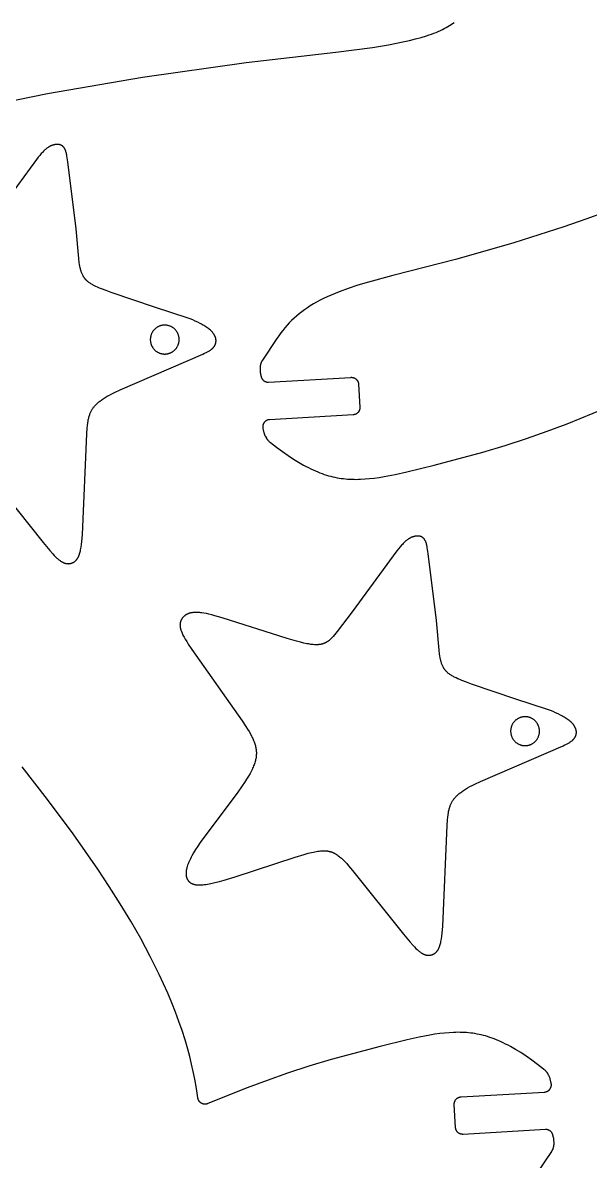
# Model space of a CAD drawing. Header units: millimetres. Extents: x -13379 to -9942, y 7 to 1157.
# Drawn here: x -11745.6 to -11588.4, y 498.3 to 813.5 of the extents above; entities that cross this region are included whole.
import ezdxf

# ---------------------------------------------------------------- set-up
doc = ezdxf.new("R2010")
doc.units = ezdxf.units.MM
doc.header["$MEASUREMENT"] = 0
doc.layers.add('SECCIONES', color=7, linetype='Continuous')
doc.layers.add('TABLERO COMPLETO', color=7, linetype='Continuous')

msp = doc.modelspace()

# ---------------------------------------------------------------- linework, layer by layer
at = {"layer": 'SECCIONES'}
for points in [[(-11702.3, 725.81), (-11702.3, 725.94), (-11702.31, 726.08), (-11702.32, 726.22), (-11702.33, 726.36), (-11702.36, 726.5), (-11702.38, 726.63), (-11702.41, 726.77), (-11702.45, 726.9), (-11702.49, 727.03), (-11702.53, 727.17), (-11702.58, 727.3), (-11702.64, 727.42), (-11702.7, 727.55), (-11702.76, 727.67), (-11702.83, 727.8), (-11702.9, 727.91), (-11702.97, 728.03), (-11703.05, 728.15), (-11703.13, 728.26), (-11703.22, 728.36), (-11703.31, 728.47), (-11703.41, 728.57), (-11703.5, 728.67), (-11703.61, 728.77), (-11703.71, 728.86), (-11703.82, 728.95), (-11703.93, 729.03), (-11704.04, 729.11), (-11704.16, 729.19), (-11704.28, 729.26), (-11704.4, 729.33), (-11704.52, 729.39), (-11704.65, 729.45), (-11704.77, 729.5), (-11704.9, 729.55), (-11705.03, 729.6), (-11705.17, 729.64), (-11705.3, 729.68), (-11705.43, 729.71), (-11705.57, 729.74), (-11705.71, 729.76), (-11705.85, 729.78), (-11705.98, 729.79), (-11706.12, 729.8), (-11706.26, 729.81), (-11706.4, 729.8), (-11706.54, 729.8), (-11706.68, 729.79), (-11706.81, 729.77), (-11706.95, 729.75), (-11707.09, 729.73), (-11707.22, 729.7), (-11707.36, 729.66), (-11707.49, 729.62), (-11707.62, 729.58), (-11707.75, 729.53), (-11707.88, 729.48), (-11708.01, 729.42), (-11708.13, 729.36), (-11708.26, 729.29), (-11708.38, 729.22), (-11708.49, 729.15), (-11708.61, 729.07), (-11708.72, 728.99), (-11708.83, 728.9), (-11708.93, 728.81), (-11709.04, 728.72), (-11709.14, 728.62), (-11709.23, 728.52), (-11709.32, 728.42), (-11709.41, 728.31), (-11709.5, 728.2), (-11709.58, 728.09), (-11709.66, 727.97), (-11709.73, 727.86), (-11709.8, 727.73), (-11709.86, 727.61), (-11709.92, 727.49), (-11709.98, 727.36), (-11710.03, 727.23), (-11710.08, 727.1), (-11710.12, 726.97), (-11710.16, 726.84), (-11710.19, 726.7), (-11710.22, 726.56), (-11710.25, 726.43), (-11710.27, 726.29), (-11710.28, 726.15), (-11710.29, 726.01), (-11710.29, 725.87), (-11710.29, 725.74), (-11710.29, 725.6), (-11710.28, 725.46), (-11710.27, 725.32), (-11710.25, 725.18), (-11710.22, 725.05), (-11710.19, 724.91), (-11710.16, 724.78), (-11710.12, 724.64), (-11710.08, 724.51), (-11710.03, 724.38), (-11709.98, 724.25), (-11709.92, 724.12), (-11709.86, 724), (-11709.8, 723.88), (-11709.73, 723.76), (-11709.66, 723.64), (-11709.58, 723.52), (-11709.5, 723.41), (-11709.41, 723.3), (-11709.32, 723.19), (-11709.23, 723.09), (-11709.14, 722.99), (-11709.04, 722.89), (-11708.93, 722.8), (-11708.83, 722.71), (-11708.72, 722.62), (-11708.61, 722.54), (-11708.49, 722.46), (-11708.38, 722.39), (-11708.26, 722.32), (-11708.13, 722.25), (-11708.01, 722.19), (-11707.88, 722.13), (-11707.75, 722.08), (-11707.62, 722.03), (-11707.49, 721.99), (-11707.36, 721.95), (-11707.22, 721.91), (-11707.09, 721.88), (-11706.95, 721.86), (-11706.81, 721.84), (-11706.68, 721.82), (-11706.54, 721.81), (-11706.4, 721.81), (-11706.26, 721.81), (-11706.12, 721.81), (-11705.98, 721.82), (-11705.85, 721.83), (-11705.71, 721.85), (-11705.57, 721.87), (-11705.43, 721.9), (-11705.3, 721.93), (-11705.17, 721.97), (-11705.03, 722.01), (-11704.9, 722.06), (-11704.77, 722.11), (-11704.65, 722.16), (-11704.52, 722.22), (-11704.4, 722.28), (-11704.28, 722.35), (-11704.16, 722.43), (-11704.04, 722.5), (-11703.93, 722.58), (-11703.82, 722.67), (-11703.71, 722.75), (-11703.61, 722.85), (-11703.5, 722.94), (-11703.41, 723.04), (-11703.31, 723.14), (-11703.22, 723.25), (-11703.13, 723.35), (-11703.05, 723.47), (-11702.97, 723.58), (-11702.9, 723.7), (-11702.83, 723.82), (-11702.76, 723.94), (-11702.7, 724.06), (-11702.64, 724.19), (-11702.58, 724.31), (-11702.53, 724.44), (-11702.49, 724.58), (-11702.45, 724.71), (-11702.41, 724.84), (-11702.38, 724.98), (-11702.36, 725.11), (-11702.33, 725.25), (-11702.32, 725.39), (-11702.31, 725.53), (-11702.3, 725.67), (-11702.3, 725.81)], [(-11602.43, 617.39), (-11602.43, 617.53), (-11602.44, 617.67), (-11602.45, 617.81), (-11602.47, 617.95), (-11602.49, 618.08), (-11602.52, 618.22), (-11602.55, 618.36), (-11602.58, 618.49), (-11602.62, 618.62), (-11602.67, 618.75), (-11602.72, 618.88), (-11602.77, 619.01), (-11602.83, 619.14), (-11602.89, 619.26), (-11602.96, 619.38), (-11603.03, 619.5), (-11603.11, 619.62), (-11603.19, 619.73), (-11603.27, 619.84), (-11603.36, 619.95), (-11603.45, 620.06), (-11603.54, 620.16), (-11603.64, 620.26), (-11603.74, 620.35), (-11603.85, 620.44), (-11603.95, 620.53), (-11604.06, 620.62), (-11604.18, 620.7), (-11604.29, 620.77), (-11604.41, 620.85), (-11604.53, 620.91), (-11604.66, 620.98), (-11604.78, 621.04), (-11604.91, 621.09), (-11605.04, 621.14), (-11605.17, 621.19), (-11605.3, 621.23), (-11605.44, 621.27), (-11605.57, 621.3), (-11605.71, 621.33), (-11605.84, 621.35), (-11605.98, 621.37), (-11606.12, 621.38), (-11606.26, 621.39), (-11606.4, 621.39), (-11606.54, 621.39), (-11606.67, 621.39), (-11606.81, 621.37), (-11606.95, 621.36), (-11607.09, 621.34), (-11607.22, 621.31), (-11607.36, 621.28), (-11607.49, 621.25), (-11607.63, 621.21), (-11607.76, 621.17), (-11607.89, 621.12), (-11608.02, 621.06), (-11608.14, 621.01), (-11608.27, 620.95), (-11608.39, 620.88), (-11608.51, 620.81), (-11608.63, 620.74), (-11608.74, 620.66), (-11608.85, 620.58), (-11608.96, 620.49), (-11609.07, 620.4), (-11609.17, 620.31), (-11609.27, 620.21), (-11609.37, 620.11), (-11609.46, 620.01), (-11609.55, 619.9), (-11609.63, 619.79), (-11609.72, 619.68), (-11609.79, 619.56), (-11609.87, 619.44), (-11609.94, 619.32), (-11610, 619.2), (-11610.06, 619.07), (-11610.12, 618.95), (-11610.17, 618.82), (-11610.22, 618.69), (-11610.26, 618.56), (-11610.3, 618.42), (-11610.33, 618.29), (-11610.36, 618.15), (-11610.38, 618.02), (-11610.4, 617.88), (-11610.42, 617.74), (-11610.43, 617.6), (-11610.43, 617.46), (-11610.43, 617.32), (-11610.43, 617.18), (-11610.42, 617.05), (-11610.4, 616.91), (-11610.38, 616.77), (-11610.36, 616.63), (-11610.33, 616.5), (-11610.3, 616.36), (-11610.26, 616.23), (-11610.22, 616.1), (-11610.17, 615.97), (-11610.12, 615.84), (-11610.06, 615.71), (-11610, 615.59), (-11609.94, 615.46), (-11609.87, 615.34), (-11609.79, 615.23), (-11609.72, 615.11), (-11609.63, 615), (-11609.55, 614.89), (-11609.46, 614.78), (-11609.37, 614.68), (-11609.27, 614.58), (-11609.17, 614.48), (-11609.07, 614.39), (-11608.96, 614.3), (-11608.85, 614.21), (-11608.74, 614.13), (-11608.63, 614.05), (-11608.51, 613.98), (-11608.39, 613.91), (-11608.27, 613.84), (-11608.14, 613.78), (-11608.02, 613.72), (-11607.89, 613.67), (-11607.76, 613.62), (-11607.63, 613.58), (-11607.49, 613.54), (-11607.36, 613.5), (-11607.22, 613.47), (-11607.09, 613.45), (-11606.95, 613.43), (-11606.81, 613.41), (-11606.67, 613.4), (-11606.54, 613.39), (-11606.4, 613.39), (-11606.26, 613.4), (-11606.12, 613.41), (-11605.98, 613.42), (-11605.84, 613.44), (-11605.71, 613.46), (-11605.57, 613.49), (-11605.44, 613.52), (-11605.3, 613.56), (-11605.17, 613.6), (-11605.04, 613.64), (-11604.91, 613.69), (-11604.78, 613.75), (-11604.66, 613.81), (-11604.53, 613.87), (-11604.41, 613.94), (-11604.29, 614.01), (-11604.18, 614.09), (-11604.06, 614.17), (-11603.95, 614.25), (-11603.85, 614.34), (-11603.74, 614.43), (-11603.64, 614.53), (-11603.54, 614.63), (-11603.45, 614.73), (-11603.36, 614.83), (-11603.27, 614.94), (-11603.19, 615.05), (-11603.11, 615.17), (-11603.03, 615.28), (-11602.96, 615.4), (-11602.89, 615.52), (-11602.83, 615.65), (-11602.77, 615.77), (-11602.72, 615.9), (-11602.67, 616.03), (-11602.62, 616.16), (-11602.58, 616.3), (-11602.55, 616.43), (-11602.52, 616.57), (-11602.49, 616.7), (-11602.47, 616.84), (-11602.45, 616.98), (-11602.44, 617.12), (-11602.43, 617.25), (-11602.43, 617.39)]]:
    msp.add_lwpolyline(points, dxfattribs=at)
for points in [[(-11762.82, 789.03, 0), (-11738.75, 793.93, 0), (-11712.46, 798.43, 0), (-11683.73, 802.5, 0), (-11658.92, 805.34, 0), (-11648.71, 806.71, 0), (-11644.27, 807.44, 0), (-11640.3, 808.21, 0), (-11638.48, 808.61, 0), (-11636.78, 809.03, 0), (-11635.2, 809.46, 0), (-11633.72, 809.91, 0), (-11633.02, 810.14, 0), (-11632.35, 810.38, 0), (-11631.7, 810.62, 0), (-11631.08, 810.86, 0), (-11630.48, 811.11, 0), (-11629.91, 811.37, 0), (-11629.36, 811.63, 0), (-11628.83, 811.89, 0), (-11628.33, 812.17, 0), (-11627.84, 812.44, 0), (-11627.37, 812.72, 0), (-11626.93, 813.01, 0), (-11626.5, 813.31, 0), (-11626.08, 813.61, 0)], [(-11583.98, 761.16, 0), (-11589.58, 759.12, 0), (-11595.71, 757, 0), (-11609.53, 752.6, 0), (-11625.36, 748.08, 0), (-11643.06, 743.57, 0), (-11649.81, 741.74, 0), (-11652.76, 740.84, 0), (-11655.46, 739.95, 0), (-11657.93, 739.04, 0), (-11659.09, 738.58, 0), (-11660.2, 738.12, 0), (-11661.26, 737.65, 0), (-11662.28, 737.17, 0), (-11663.25, 736.68, 0), (-11664.19, 736.18, 0), (-11665.08, 735.67, 0), (-11665.95, 735.15, 0), (-11666.77, 734.62, 0), (-11667.57, 734.07, 0), (-11668.34, 733.51, 0), (-11669.08, 732.93, 0), (-11669.79, 732.33, 0), (-11670.47, 731.72, 0), (-11671.14, 731.09, 0), (-11671.78, 730.44, 0), (-11672.4, 729.77, 0), (-11673, 729.08, 0), (-11673.59, 728.36, 0), (-11674.15, 727.63, 0), (-11674.7, 726.87, 0), (-11675.24, 726.08, 0), (-11679.22, 720.09, 0), (-11679.26, 720.02, 0), (-11679.3, 719.95, 0), (-11679.35, 719.88, 0), (-11679.38, 719.81, 0), (-11679.42, 719.74, 0), (-11679.46, 719.67, 0), (-11679.49, 719.6, 0), (-11679.53, 719.53, 0), (-11679.56, 719.45, 0), (-11679.59, 719.38, 0), (-11679.62, 719.3, 0), (-11679.65, 719.23, 0), (-11679.68, 719.15, 0), (-11679.7, 719.07, 0), (-11679.73, 719, 0), (-11679.75, 718.92, 0), (-11679.77, 718.84, 0), (-11679.79, 718.76, 0), (-11679.8, 718.68, 0), (-11679.82, 718.6, 0), (-11679.83, 718.52, 0), (-11679.85, 718.44, 0), (-11679.86, 718.36, 0), (-11679.87, 718.28, 0), (-11679.87, 718.2, 0), (-11679.88, 718.12, 0), (-11679.88, 718.04, 0), (-11679.89, 717.96, 0), (-11679.89, 717.88, 0), (-11679.89, 717.8, 0), (-11679.88, 717.72, 0), (-11679.88, 717.64, 0), (-11679.84, 716.92, 0), (-11679.82, 716.75, 0), (-11679.81, 716.57, 0), (-11679.79, 716.48, 0), (-11679.78, 716.39, 0), (-11679.76, 716.3, 0), (-11679.76, 716.26, 0), (-11679.74, 716.22, 0), (-11679.58, 715.55, 0), (-11679.56, 715.48, 0), (-11679.54, 715.42, 0), (-11679.52, 715.35, 0), (-11679.49, 715.29, 0), (-11679.47, 715.22, 0), (-11679.44, 715.16, 0), (-11679.41, 715.1, 0), (-11679.37, 715.04, 0), (-11679.34, 714.98, 0), (-11679.3, 714.92, 0), (-11679.26, 714.86, 0), (-11679.22, 714.81, 0), (-11679.18, 714.75, 0), (-11679.13, 714.7, 0), (-11679.08, 714.65, 0), (-11679.03, 714.6, 0), (-11678.98, 714.55, 0), (-11678.93, 714.51, 0), (-11678.88, 714.46, 0), (-11678.82, 714.42, 0), (-11678.77, 714.38, 0), (-11678.71, 714.34, 0), (-11678.65, 714.31, 0), (-11678.59, 714.27, 0), (-11678.53, 714.24, 0), (-11678.47, 714.21, 0), (-11678.4, 714.18, 0), (-11678.34, 714.16, 0), (-11678.27, 714.13, 0), (-11678.21, 714.11, 0), (-11678.14, 714.09, 0), (-11678.07, 714.08, 0), (-11678, 714.06, 0), (-11677.94, 714.05, 0), (-11677.87, 714.04, 0), (-11677.8, 714.04, 0), (-11677.73, 714.03, 0), (-11677.66, 714.03, 0), (-11677.59, 714.03, 0), (-11677.52, 714.03, 0), (-11654.71, 715.35, 0), (-11654.64, 715.36, 0), (-11654.57, 715.36, 0), (-11654.5, 715.36, 0), (-11654.43, 715.35, 0), (-11654.36, 715.34, 0), (-11654.3, 715.34, 0), (-11654.23, 715.32, 0), (-11654.16, 715.31, 0), (-11654.1, 715.3, 0), (-11654.03, 715.28, 0), (-11653.97, 715.26, 0), (-11653.9, 715.23, 0), (-11653.84, 715.21, 0), (-11653.77, 715.18, 0), (-11653.71, 715.15, 0), (-11653.65, 715.12, 0), (-11653.59, 715.09, 0), (-11653.53, 715.06, 0), (-11653.48, 715.02, 0), (-11653.42, 714.98, 0), (-11653.36, 714.94, 0), (-11653.31, 714.9, 0), (-11653.26, 714.85, 0), (-11653.21, 714.8, 0), (-11653.16, 714.76, 0), (-11653.11, 714.71, 0), (-11653.07, 714.66, 0), (-11653.03, 714.6, 0), (-11652.98, 714.55, 0), (-11652.94, 714.49, 0), (-11652.91, 714.44, 0), (-11652.87, 714.38, 0), (-11652.84, 714.32, 0), (-11652.8, 714.26, 0), (-11652.78, 714.2, 0), (-11652.75, 714.13, 0), (-11652.72, 714.07, 0), (-11652.7, 714.01, 0), (-11652.68, 713.94, 0), (-11652.66, 713.88, 0), (-11652.64, 713.81, 0), (-11652.63, 713.74, 0), (-11652.62, 713.68, 0), (-11652.61, 713.61, 0), (-11652.6, 713.54, 0), (-11652.59, 713.47, 0), (-11652.22, 707.08, 0), (-11652.22, 707.02, 0), (-11652.22, 706.95, 0), (-11652.22, 706.88, 0), (-11652.23, 706.81, 0), (-11652.23, 706.74, 0), (-11652.24, 706.67, 0), (-11652.25, 706.61, 0), (-11652.27, 706.54, 0), (-11652.28, 706.47, 0), (-11652.3, 706.41, 0), (-11652.32, 706.34, 0), (-11652.34, 706.28, 0), (-11652.37, 706.21, 0), (-11652.39, 706.15, 0), (-11652.42, 706.09, 0), (-11652.45, 706.03, 0), (-11652.49, 705.97, 0), (-11652.52, 705.91, 0), (-11652.56, 705.85, 0), (-11652.6, 705.8, 0), (-11652.64, 705.74, 0), (-11652.68, 705.69, 0), (-11652.73, 705.64, 0), (-11652.77, 705.59, 0), (-11652.82, 705.54, 0), (-11652.87, 705.49, 0), (-11652.92, 705.45, 0), (-11652.97, 705.4, 0), (-11653.03, 705.36, 0), (-11653.08, 705.32, 0), (-11653.14, 705.28, 0), (-11653.2, 705.25, 0), (-11653.26, 705.21, 0), (-11653.32, 705.18, 0), (-11653.38, 705.15, 0), (-11653.44, 705.13, 0), (-11653.51, 705.1, 0), (-11653.57, 705.08, 0), (-11653.64, 705.06, 0), (-11653.7, 705.04, 0), (-11653.77, 705.02, 0), (-11653.83, 705.01, 0), (-11653.9, 704.99, 0), (-11653.97, 704.98, 0), (-11654.04, 704.98, 0), (-11654.11, 704.97, 0), (-11677.25, 703.63, 0), (-11677.32, 703.63, 0), (-11677.39, 703.62, 0), (-11677.46, 703.61, 0), (-11677.52, 703.6, 0), (-11677.59, 703.58, 0), (-11677.66, 703.57, 0), (-11677.72, 703.55, 0), (-11677.79, 703.53, 0), (-11677.85, 703.5, 0), (-11677.92, 703.48, 0), (-11677.98, 703.45, 0), (-11678.04, 703.42, 0), (-11678.1, 703.39, 0), (-11678.16, 703.35, 0), (-11678.22, 703.31, 0), (-11678.28, 703.28, 0), (-11678.34, 703.24, 0), (-11678.39, 703.19, 0), (-11678.44, 703.15, 0), (-11678.49, 703.1, 0), (-11678.54, 703.06, 0), (-11678.59, 703.01, 0), (-11678.64, 702.96, 0), (-11678.68, 702.9, 0), (-11678.73, 702.85, 0), (-11678.77, 702.79, 0), (-11678.81, 702.74, 0), (-11678.84, 702.68, 0), (-11678.88, 702.62, 0), (-11678.91, 702.56, 0), (-11678.94, 702.5, 0), (-11678.97, 702.43, 0), (-11679, 702.37, 0), (-11679.02, 702.31, 0), (-11679.04, 702.24, 0), (-11679.06, 702.18, 0), (-11679.08, 702.11, 0), (-11679.09, 702.04, 0), (-11679.11, 701.97, 0), (-11679.12, 701.91, 0), (-11679.13, 701.84, 0), (-11679.13, 701.77, 0), (-11679.13, 701.7, 0), (-11679.14, 701.63, 0), (-11679.13, 701.56, 0), (-11679.13, 701.49, 0), (-11679.12, 701.42, 0), (-11679.12, 701.36, 0), (-11679.11, 701.29, 0), (-11679.09, 701.22, 0), (-11679.08, 701.15, 0), (-11678.79, 700, 0), (-11678.75, 699.87, 0), (-11678.71, 699.73, 0), (-11678.67, 699.6, 0), (-11678.62, 699.47, 0), (-11678.56, 699.34, 0), (-11678.51, 699.22, 0), (-11678.44, 699.1, 0), (-11678.38, 698.98, 0), (-11678.13, 698.55, 0), (-11678.08, 698.45, 0), (-11678.02, 698.36, 0), (-11677.96, 698.28, 0), (-11677.9, 698.19, 0), (-11677.84, 698.1, 0), (-11677.77, 698.02, 0), (-11677.7, 697.94, 0), (-11677.63, 697.86, 0), (-11677.56, 697.78, 0), (-11677.48, 697.7, 0), (-11677.4, 697.63, 0), (-11677.33, 697.55, 0), (-11677.25, 697.48, 0), (-11677.16, 697.42, 0), (-11677.08, 697.35, 0), (-11676.99, 697.29, 0), (-11675.3, 695.98, 0), (-11673.67, 694.79, 0), (-11672.12, 693.71, 0), (-11670.62, 692.73, 0), (-11669.19, 691.85, 0), (-11667.8, 691.06, 0), (-11667.13, 690.7, 0), (-11666.47, 690.36, 0), (-11665.81, 690.03, 0), (-11665.17, 689.73, 0), (-11664.53, 689.45, 0), (-11663.91, 689.19, 0), (-11663.29, 688.94, 0), (-11662.68, 688.71, 0), (-11662.07, 688.5, 0), (-11661.47, 688.31, 0), (-11660.88, 688.13, 0), (-11660.29, 687.97, 0), (-11659.7, 687.82, 0), (-11659.11, 687.69, 0), (-11658.53, 687.57, 0), (-11657.95, 687.47, 0), (-11657.36, 687.38, 0), (-11656.78, 687.31, 0), (-11656.2, 687.24, 0), (-11655.61, 687.19, 0), (-11655.03, 687.16, 0), (-11654.44, 687.13, 0), (-11653.84, 687.12, 0), (-11653.24, 687.11, 0), (-11652.64, 687.12, 0), (-11652.03, 687.14, 0), (-11650.79, 687.21, 0), (-11649.52, 687.32, 0), (-11648.21, 687.48, 0), (-11646.85, 687.66, 0), (-11645.44, 687.89, 0), (-11642.46, 688.46, 0), (-11639.19, 689.16, 0), (-11631.65, 691.01, 0), (-11618.11, 694.65, 0), (-11611.92, 696.52, 0), (-11606.02, 698.45, 0), (-11600.34, 700.44, 0), (-11594.81, 702.5, 0), (-11583.92, 706.88, 0)], [(-11603.04, 495.05, 0), (-11599.06, 501.04, 0), (-11599.02, 501.11, 0), (-11598.98, 501.18, 0), (-11598.94, 501.25, 0), (-11598.9, 501.32, 0), (-11598.86, 501.39, 0), (-11598.82, 501.46, 0), (-11598.79, 501.53, 0), (-11598.75, 501.6, 0), (-11598.72, 501.68, 0), (-11598.69, 501.75, 0), (-11598.66, 501.83, 0), (-11598.63, 501.9, 0), (-11598.61, 501.98, 0), (-11598.58, 502.06, 0), (-11598.56, 502.13, 0), (-11598.53, 502.21, 0), (-11598.51, 502.29, 0), (-11598.5, 502.37, 0), (-11598.48, 502.45, 0), (-11598.46, 502.53, 0), (-11598.45, 502.61, 0), (-11598.44, 502.69, 0), (-11598.43, 502.77, 0), (-11598.42, 502.85, 0), (-11598.41, 502.93, 0), (-11598.4, 503.01, 0), (-11598.4, 503.09, 0), (-11598.4, 503.17, 0), (-11598.4, 503.25, 0), (-11598.4, 503.33, 0), (-11598.4, 503.41, 0), (-11598.4, 503.49, 0), (-11598.45, 504.21, 0), (-11598.46, 504.38, 0), (-11598.48, 504.56, 0), (-11598.49, 504.65, 0), (-11598.5, 504.74, 0), (-11598.52, 504.83, 0), (-11598.53, 504.87, 0), (-11598.54, 504.91, 0), (-11598.7, 505.58, 0), (-11598.72, 505.65, 0), (-11598.74, 505.72, 0), (-11598.76, 505.78, 0), (-11598.79, 505.85, 0), (-11598.82, 505.91, 0), (-11598.84, 505.97, 0), (-11598.88, 506.03, 0), (-11598.91, 506.09, 0), (-11598.94, 506.15, 0), (-11598.98, 506.21, 0), (-11599.02, 506.27, 0), (-11599.06, 506.32, 0), (-11599.11, 506.38, 0), (-11599.15, 506.43, 0), (-11599.2, 506.48, 0), (-11599.25, 506.53, 0), (-11599.3, 506.58, 0), (-11599.35, 506.62, 0), (-11599.4, 506.67, 0), (-11599.46, 506.71, 0), (-11599.51, 506.75, 0), (-11599.57, 506.79, 0), (-11599.63, 506.82, 0), (-11599.69, 506.86, 0), (-11599.75, 506.89, 0), (-11599.82, 506.92, 0), (-11599.88, 506.95, 0), (-11599.94, 506.97, 0), (-11600.01, 507, 0), (-11600.07, 507.02, 0), (-11600.14, 507.04, 0), (-11600.21, 507.05, 0), (-11600.28, 507.07, 0), (-11600.34, 507.08, 0), (-11600.41, 507.09, 0), (-11600.48, 507.09, 0), (-11600.55, 507.1, 0), (-11600.62, 507.1, 0), (-11600.69, 507.1, 0), (-11600.76, 507.1, 0), (-11623.58, 505.78, 0), (-11623.64, 505.78, 0), (-11623.71, 505.78, 0), (-11623.78, 505.78, 0), (-11623.85, 505.79, 0), (-11623.92, 505.79, 0), (-11623.98, 505.8, 0), (-11624.05, 505.81, 0), (-11624.12, 505.83, 0), (-11624.19, 505.84, 0), (-11624.25, 505.86, 0), (-11624.32, 505.88, 0), (-11624.38, 505.9, 0), (-11624.44, 505.93, 0), (-11624.51, 505.96, 0), (-11624.57, 505.98, 0), (-11624.63, 506.02, 0), (-11624.69, 506.05, 0), (-11624.75, 506.08, 0), (-11624.81, 506.12, 0), (-11624.86, 506.16, 0), (-11624.92, 506.2, 0), (-11624.97, 506.24, 0), (-11625.02, 506.29, 0), (-11625.07, 506.33, 0), (-11625.12, 506.38, 0), (-11625.17, 506.43, 0), (-11625.21, 506.48, 0), (-11625.26, 506.54, 0), (-11625.3, 506.59, 0), (-11625.34, 506.65, 0), (-11625.37, 506.7, 0), (-11625.41, 506.76, 0), (-11625.44, 506.82, 0), (-11625.48, 506.88, 0), (-11625.51, 506.94, 0), (-11625.53, 507, 0), (-11625.56, 507.07, 0), (-11625.58, 507.13, 0), (-11625.6, 507.2, 0), (-11625.62, 507.26, 0), (-11625.64, 507.33, 0), (-11625.65, 507.4, 0), (-11625.67, 507.46, 0), (-11625.67, 507.53, 0), (-11625.68, 507.6, 0), (-11625.69, 507.67, 0), (-11626.05, 514.06, 0), (-11626.06, 514.12, 0), (-11626.06, 514.19, 0), (-11626.06, 514.26, 0), (-11626.05, 514.33, 0), (-11626.05, 514.4, 0), (-11626.04, 514.46, 0), (-11626.03, 514.53, 0), (-11626.01, 514.6, 0), (-11626, 514.67, 0), (-11625.98, 514.73, 0), (-11625.96, 514.8, 0), (-11625.94, 514.86, 0), (-11625.91, 514.92, 0), (-11625.88, 514.99, 0), (-11625.85, 515.05, 0), (-11625.82, 515.11, 0), (-11625.79, 515.17, 0), (-11625.76, 515.23, 0), (-11625.72, 515.29, 0), (-11625.68, 515.34, 0), (-11625.64, 515.4, 0), (-11625.6, 515.45, 0), (-11625.55, 515.5, 0), (-11625.5, 515.55, 0), (-11625.46, 515.6, 0), (-11625.41, 515.65, 0), (-11625.36, 515.69, 0), (-11625.3, 515.74, 0), (-11625.25, 515.78, 0), (-11625.19, 515.82, 0), (-11625.14, 515.86, 0), (-11625.08, 515.89, 0), (-11625.02, 515.92, 0), (-11624.96, 515.96, 0), (-11624.9, 515.99, 0), (-11624.83, 516.01, 0), (-11624.77, 516.04, 0), (-11624.71, 516.06, 0), (-11624.64, 516.08, 0), (-11624.58, 516.1, 0), (-11624.51, 516.12, 0), (-11624.44, 516.13, 0), (-11624.38, 516.15, 0), (-11624.31, 516.16, 0), (-11624.24, 516.16, 0), (-11624.17, 516.17, 0), (-11601.03, 517.5, 0), (-11600.96, 517.5, 0), (-11600.89, 517.51, 0), (-11600.82, 517.52, 0), (-11600.75, 517.53, 0), (-11600.69, 517.55, 0), (-11600.62, 517.56, 0), (-11600.55, 517.58, 0), (-11600.49, 517.61, 0), (-11600.42, 517.63, 0), (-11600.36, 517.65, 0), (-11600.3, 517.68, 0), (-11600.23, 517.71, 0), (-11600.17, 517.75, 0), (-11600.11, 517.78, 0), (-11600.06, 517.82, 0), (-11600, 517.85, 0), (-11599.94, 517.89, 0), (-11599.89, 517.94, 0), (-11599.83, 517.98, 0), (-11599.78, 518.03, 0), (-11599.73, 518.07, 0), (-11599.69, 518.12, 0), (-11599.64, 518.17, 0), (-11599.59, 518.23, 0), (-11599.55, 518.28, 0), (-11599.51, 518.34, 0), (-11599.47, 518.39, 0), (-11599.44, 518.45, 0), (-11599.4, 518.51, 0), (-11599.37, 518.57, 0), (-11599.34, 518.63, 0), (-11599.31, 518.7, 0), (-11599.28, 518.76, 0), (-11599.26, 518.82, 0), (-11599.24, 518.89, 0), (-11599.22, 518.96, 0), (-11599.2, 519.02, 0), (-11599.18, 519.09, 0), (-11599.17, 519.16, 0), (-11599.16, 519.22, 0), (-11599.15, 519.29, 0), (-11599.15, 519.36, 0), (-11599.14, 519.43, 0), (-11599.14, 519.5, 0), (-11599.14, 519.57, 0), (-11599.15, 519.64, 0), (-11599.15, 519.71, 0), (-11599.16, 519.77, 0), (-11599.17, 519.84, 0), (-11599.18, 519.91, 0), (-11599.2, 519.98, 0), (-11599.49, 521.13, 0), (-11599.52, 521.26, 0), (-11599.56, 521.4, 0), (-11599.61, 521.53, 0), (-11599.66, 521.66, 0), (-11599.71, 521.79, 0), (-11599.77, 521.91, 0), (-11599.83, 522.04, 0), (-11599.9, 522.16, 0), (-11600.14, 522.59, 0), (-11600.2, 522.68, 0), (-11600.26, 522.77, 0), (-11600.31, 522.86, 0), (-11600.38, 522.94, 0), (-11600.44, 523.03, 0), (-11600.51, 523.11, 0), (-11600.57, 523.2, 0), (-11600.65, 523.28, 0), (-11600.72, 523.35, 0), (-11600.79, 523.43, 0), (-11600.87, 523.51, 0), (-11600.95, 523.58, 0), (-11601.03, 523.65, 0), (-11601.11, 523.72, 0), (-11601.2, 523.78, 0), (-11601.28, 523.84, 0), (-11602.98, 525.15, 0), (-11604.6, 526.34, 0), (-11606.16, 527.42, 0), (-11607.65, 528.4, 0), (-11609.09, 529.28, 0), (-11610.47, 530.07, 0), (-11611.14, 530.44, 0), (-11611.81, 530.78, 0), (-11612.46, 531.1, 0), (-11613.1, 531.4, 0), (-11613.74, 531.69, 0), (-11614.36, 531.95, 0), (-11614.98, 532.19, 0), (-11615.59, 532.42, 0), (-11616.2, 532.63, 0), (-11616.8, 532.83, 0), (-11617.4, 533.01, 0), (-11617.99, 533.17, 0), (-11618.57, 533.31, 0), (-11619.16, 533.45, 0), (-11619.74, 533.56, 0), (-11620.33, 533.67, 0), (-11620.91, 533.76, 0), (-11621.49, 533.83, 0), (-11622.07, 533.89, 0), (-11622.66, 533.95, 0), (-11623.24, 533.98, 0), (-11623.84, 534.01, 0), (-11624.43, 534.02, 0), (-11625.03, 534.03, 0), (-11625.63, 534.02, 0), (-11626.24, 534, 0), (-11627.48, 533.93, 0), (-11628.75, 533.82, 0), (-11630.07, 533.67, 0), (-11631.42, 533.48, 0), (-11632.83, 533.25, 0), (-11635.82, 532.69, 0), (-11639.08, 531.98, 0), (-11646.62, 530.14, 0), (-11660.16, 526.5, 0), (-11666.36, 524.63, 0), (-11672.26, 522.71, 0), (-11677.94, 520.72, 0), (-11683.47, 518.66, 0), (-11694.36, 514.28, 0), (-11694.43, 514.26, 0), (-11694.49, 514.23, 0), (-11694.56, 514.21, 0), (-11694.63, 514.19, 0), (-11694.69, 514.18, 0), (-11694.76, 514.16, 0), (-11694.83, 514.15, 0), (-11694.9, 514.14, 0), (-11694.97, 514.13, 0), (-11695.04, 514.13, 0), (-11695.1, 514.13, 0), (-11695.17, 514.13, 0), (-11695.24, 514.13, 0), (-11695.31, 514.13, 0), (-11695.38, 514.14, 0), (-11695.45, 514.15, 0), (-11695.52, 514.16, 0), (-11695.59, 514.18, 0), (-11695.65, 514.2, 0), (-11695.72, 514.21, 0), (-11695.79, 514.24, 0), (-11695.85, 514.26, 0), (-11695.91, 514.28, 0), (-11695.98, 514.31, 0), (-11696.04, 514.34, 0), (-11696.1, 514.38, 0), (-11696.16, 514.41, 0), (-11696.22, 514.45, 0), (-11696.28, 514.49, 0), (-11696.33, 514.53, 0), (-11696.39, 514.57, 0), (-11696.44, 514.61, 0), (-11696.49, 514.66, 0), (-11696.54, 514.71, 0), (-11696.59, 514.76, 0), (-11696.64, 514.81, 0), (-11696.68, 514.86, 0), (-11696.73, 514.91, 0), (-11696.77, 514.97, 0), (-11696.81, 515.03, 0), (-11696.84, 515.09, 0), (-11696.88, 515.15, 0), (-11696.91, 515.21, 0), (-11696.94, 515.27, 0), (-11696.97, 515.33, 0), (-11697, 515.4, 0), (-11697.02, 515.46, 0), (-11697.04, 515.53, 0), (-11697.06, 515.59, 0), (-11697.08, 515.66, 0), (-11697.1, 515.73, 0), (-11697.11, 515.8, 0), (-11697.12, 515.86, 0), (-11697.5, 518.49, 0), (-11697.96, 521.1, 0), (-11698.38, 523.17, 0), (-11698.85, 525.24, 0), (-11699.35, 527.29, 0), (-11699.9, 529.33, 0), (-11700.66, 531.92, 0), (-11701.48, 534.5, 0), (-11702.36, 537.05, 0), (-11703.29, 539.58, 0), (-11704.34, 542.23, 0), (-11705.44, 544.86, 0), (-11706.6, 547.47, 0), (-11707.8, 550.06, 0), (-11710.29, 555.05, 0), (-11712.93, 559.97, 0), (-11715.71, 564.82, 0), (-11718.61, 569.6, 0), (-11721.67, 574.42, 0), (-11724.83, 579.18, 0), (-11731.66, 588.95, 0), (-11738.78, 598.52, 0), (-11745.79, 607.52, 0)]]:
    msp.add_polyline3d(points, dxfattribs=at)
at = {"layer": 'TABLERO COMPLETO'}
for points in [[(-11708.84, 734.68), (-11721.18, 738.86), (-11722.55, 739.35), (-11723.8, 739.84), (-11724.38, 740.07), (-11724.92, 740.31), (-11725.43, 740.54), (-11725.91, 740.78), (-11726.14, 740.9), (-11726.36, 741.02), (-11726.57, 741.15), (-11726.77, 741.27), (-11726.96, 741.39), (-11727.15, 741.52), (-11727.33, 741.65), (-11727.5, 741.78), (-11727.66, 741.92), (-11727.82, 742.05), (-11727.97, 742.19), (-11728.04, 742.27), (-11728.11, 742.34), (-11728.18, 742.41), (-11728.25, 742.48), (-11728.31, 742.56), (-11728.38, 742.63), (-11728.44, 742.71), (-11728.5, 742.79), (-11728.56, 742.87), (-11728.62, 742.95), (-11728.67, 743.03), (-11728.73, 743.11), (-11728.78, 743.19), (-11728.83, 743.27), (-11728.88, 743.36), (-11728.93, 743.45), (-11729.02, 743.62), (-11729.11, 743.8), (-11729.2, 743.99), (-11729.27, 744.18), (-11729.35, 744.37), (-11729.42, 744.57), (-11729.48, 744.78), (-11729.55, 744.99), (-11729.6, 745.21), (-11729.66, 745.43), (-11729.71, 745.66), (-11729.81, 746.13), (-11729.89, 746.63), (-11729.97, 747.15), (-11730.11, 748.25), (-11730.88, 756.44), (-11733.17, 774.97), (-11733.33, 776.14), (-11733.41, 776.66), (-11733.45, 776.9), (-11733.5, 777.13), (-11733.55, 777.35), (-11733.6, 777.56), (-11733.66, 777.76), (-11733.72, 777.95), (-11733.75, 778.04), (-11733.78, 778.13), (-11733.81, 778.21), (-11733.85, 778.3), (-11733.88, 778.38), (-11733.92, 778.46), (-11733.96, 778.54), (-11734, 778.61), (-11734.04, 778.69), (-11734.08, 778.76), (-11734.12, 778.83), (-11734.16, 778.89), (-11734.21, 778.96), (-11734.26, 779.02), (-11734.31, 779.08), (-11734.36, 779.13), (-11734.41, 779.19), (-11734.43, 779.21), (-11734.46, 779.24), (-11734.48, 779.27), (-11734.51, 779.29), (-11734.54, 779.31), (-11734.57, 779.34), (-11734.59, 779.36), (-11734.62, 779.38), (-11734.65, 779.41), (-11734.68, 779.43), (-11734.71, 779.45), (-11734.74, 779.47), (-11734.77, 779.49), (-11734.8, 779.51), (-11734.83, 779.52), (-11734.86, 779.54), (-11734.89, 779.56), (-11734.93, 779.58), (-11734.96, 779.59), (-11734.99, 779.61), (-11735.02, 779.62), (-11735.05, 779.64), (-11735.12, 779.66), (-11735.19, 779.69), (-11735.26, 779.71), (-11735.33, 779.73), (-11735.4, 779.75), (-11735.47, 779.77), (-11735.54, 779.78), (-11735.62, 779.8), (-11735.69, 779.81), (-11735.77, 779.82), (-11735.85, 779.82), (-11735.92, 779.83), (-11736, 779.83), (-11736.08, 779.83), (-11736.16, 779.83), (-11736.24, 779.83), (-11736.32, 779.82), (-11736.4, 779.82), (-11736.48, 779.81), (-11736.57, 779.8), (-11736.65, 779.79), (-11736.73, 779.77), (-11736.82, 779.76), (-11736.9, 779.74), (-11736.98, 779.72), (-11737.07, 779.7), (-11737.15, 779.68), (-11737.24, 779.66), (-11737.32, 779.63), (-11737.41, 779.6), (-11737.49, 779.57), (-11737.58, 779.54), (-11737.66, 779.51), (-11737.75, 779.48), (-11737.83, 779.44), (-11737.92, 779.4), (-11738.01, 779.36), (-11738.09, 779.32), (-11738.18, 779.27), (-11738.27, 779.22), (-11738.35, 779.17), (-11738.44, 779.12), (-11738.53, 779.07), (-11738.62, 779.01), (-11738.79, 778.89), (-11738.97, 778.76), (-11739.16, 778.62), (-11739.34, 778.46), (-11739.52, 778.3), (-11739.71, 778.12), (-11739.91, 777.93), (-11740.1, 777.73), (-11740.3, 777.52), (-11740.5, 777.3), (-11740.92, 776.81), (-11741.35, 776.28), (-11741.81, 775.7), (-11754.22, 758.86)], [(-11754.1, 687.25), (-11739.98, 669.63), (-11738.16, 667.42), (-11737.33, 666.49), (-11736.94, 666.07), (-11736.56, 665.68), (-11736.19, 665.33), (-11736.01, 665.17), (-11735.83, 665.01), (-11735.65, 664.87), (-11735.48, 664.73), (-11735.31, 664.61), (-11735.14, 664.49), (-11734.97, 664.38), (-11734.89, 664.33), (-11734.81, 664.28), (-11734.73, 664.24), (-11734.65, 664.19), (-11734.56, 664.15), (-11734.48, 664.11), (-11734.4, 664.07), (-11734.32, 664.04), (-11734.24, 664.01), (-11734.17, 663.98), (-11734.09, 663.95), (-11734.01, 663.92), (-11733.93, 663.9), (-11733.85, 663.87), (-11733.77, 663.85), (-11733.7, 663.84), (-11733.62, 663.82), (-11733.54, 663.81), (-11733.47, 663.79), (-11733.39, 663.78), (-11733.31, 663.78), (-11733.24, 663.77), (-11733.16, 663.77), (-11733.08, 663.76), (-11733.01, 663.76), (-11732.93, 663.77), (-11732.86, 663.77), (-11732.78, 663.78), (-11732.71, 663.78), (-11732.63, 663.79), (-11732.56, 663.8), (-11732.48, 663.82), (-11732.41, 663.83), (-11732.34, 663.85), (-11732.26, 663.87), (-11732.19, 663.89), (-11732.12, 663.91), (-11732.04, 663.93), (-11731.97, 663.96), (-11731.9, 663.99), (-11731.83, 664.02), (-11731.76, 664.05), (-11731.68, 664.09), (-11731.61, 664.12), (-11731.55, 664.16), (-11731.48, 664.21), (-11731.41, 664.25), (-11731.34, 664.3), (-11731.27, 664.34), (-11731.21, 664.39), (-11731.14, 664.45), (-11731.08, 664.5), (-11731.01, 664.56), (-11730.95, 664.62), (-11730.89, 664.68), (-11730.83, 664.75), (-11730.77, 664.82), (-11730.71, 664.89), (-11730.65, 664.97), (-11730.59, 665.04), (-11730.54, 665.12), (-11730.48, 665.21), (-11730.43, 665.29), (-11730.37, 665.38), (-11730.32, 665.48), (-11730.27, 665.57), (-11730.22, 665.67), (-11730.17, 665.78), (-11730.12, 665.88), (-11730.08, 665.99), (-11730.03, 666.11), (-11729.99, 666.22), (-11729.95, 666.35), (-11729.9, 666.47), (-11729.82, 666.73), (-11729.75, 667.01), (-11729.67, 667.31), (-11729.61, 667.63), (-11729.54, 667.96), (-11729.48, 668.31), (-11729.38, 669.07), (-11729.28, 669.9), (-11729.12, 671.8), (-11727.92, 699.68), (-11727.79, 701.29), (-11727.71, 702.01), (-11727.62, 702.66), (-11727.53, 703.27), (-11727.48, 703.55), (-11727.42, 703.82), (-11727.36, 704.08), (-11727.3, 704.33), (-11727.24, 704.57), (-11727.17, 704.8), (-11727.1, 705.02), (-11727.02, 705.23), (-11726.94, 705.44), (-11726.86, 705.63), (-11726.77, 705.83), (-11726.68, 706.01), (-11726.58, 706.19), (-11726.47, 706.37), (-11726.37, 706.54), (-11726.25, 706.71), (-11726.13, 706.88), (-11726, 707.05), (-11725.87, 707.21), (-11725.73, 707.38), (-11725.58, 707.54), (-11725.42, 707.71), (-11725.26, 707.87), (-11725.09, 708.04), (-11724.91, 708.2), (-11724.72, 708.37), (-11724.52, 708.54), (-11724.31, 708.71), (-11724.09, 708.88), (-11723.86, 709.05), (-11723.62, 709.22), (-11723.37, 709.4), (-11723.11, 709.57), (-11722.83, 709.75), (-11722.25, 710.1), (-11721.62, 710.45), (-11720.93, 710.81), (-11720.21, 711.18), (-11718.62, 711.91), (-11695.7, 721.79), (-11695.24, 722.01), (-11694.82, 722.21), (-11694.44, 722.41), (-11694.26, 722.51), (-11694.09, 722.61), (-11693.92, 722.71), (-11693.77, 722.81), (-11693.62, 722.91), (-11693.48, 723.01), (-11693.35, 723.12), (-11693.28, 723.17), (-11693.22, 723.22), (-11693.16, 723.28), (-11693.1, 723.33), (-11693.04, 723.39), (-11692.98, 723.44), (-11692.93, 723.5), (-11692.87, 723.56), (-11692.82, 723.62), (-11692.77, 723.68), (-11692.72, 723.74), (-11692.67, 723.8), (-11692.63, 723.86), (-11692.58, 723.93), (-11692.54, 723.99), (-11692.5, 724.06), (-11692.46, 724.12), (-11692.42, 724.19), (-11692.38, 724.26), (-11692.35, 724.33), (-11692.32, 724.4), (-11692.28, 724.47), (-11692.25, 724.54), (-11692.23, 724.62), (-11692.2, 724.69), (-11692.18, 724.77), (-11692.16, 724.85), (-11692.14, 724.92), (-11692.12, 725), (-11692.11, 725.08), (-11692.1, 725.16), (-11692.09, 725.25), (-11692.08, 725.33), (-11692.08, 725.41), (-11692.08, 725.5), (-11692.08, 725.58), (-11692.08, 725.67), (-11692.09, 725.76), (-11692.1, 725.84), (-11692.11, 725.93), (-11692.13, 726.02), (-11692.14, 726.11), (-11692.17, 726.2), (-11692.19, 726.3), (-11692.22, 726.39), (-11692.25, 726.48), (-11692.29, 726.57), (-11692.33, 726.67), (-11692.37, 726.76), (-11692.42, 726.86), (-11692.47, 726.95), (-11692.52, 727.05), (-11692.58, 727.14), (-11692.64, 727.24), (-11692.7, 727.33), (-11692.77, 727.43), (-11692.84, 727.53), (-11692.92, 727.63), (-11692.99, 727.72), (-11693.08, 727.82), (-11693.16, 727.92), (-11693.25, 728.01), (-11693.35, 728.11), (-11693.45, 728.21), (-11693.55, 728.31), (-11693.65, 728.4), (-11693.87, 728.6), (-11694.11, 728.79), (-11694.36, 728.98), (-11694.62, 729.17), (-11694.9, 729.36), (-11695.18, 729.55), (-11695.48, 729.73), (-11695.79, 729.91), (-11696.11, 730.09), (-11696.44, 730.27), (-11697.12, 730.61), (-11697.83, 730.93), (-11698.55, 731.24), (-11699.29, 731.54), (-11700.04, 731.82), (-11708.84, 734.68)], [(-11608.97, 626.27), (-11621.31, 630.44), (-11622.68, 630.94), (-11623.93, 631.42), (-11624.51, 631.66), (-11625.06, 631.9), (-11625.57, 632.13), (-11626.05, 632.37), (-11626.27, 632.49), (-11626.49, 632.61), (-11626.7, 632.73), (-11626.91, 632.86), (-11627.1, 632.98), (-11627.29, 633.11), (-11627.47, 633.24), (-11627.64, 633.37), (-11627.8, 633.5), (-11627.96, 633.64), (-11628.11, 633.78), (-11628.18, 633.85), (-11628.25, 633.93), (-11628.32, 634), (-11628.38, 634.07), (-11628.45, 634.15), (-11628.51, 634.22), (-11628.57, 634.3), (-11628.64, 634.38), (-11628.69, 634.45), (-11628.75, 634.53), (-11628.81, 634.61), (-11628.86, 634.7), (-11628.91, 634.78), (-11628.97, 634.86), (-11629.02, 634.95), (-11629.07, 635.03), (-11629.16, 635.21), (-11629.25, 635.39), (-11629.33, 635.57), (-11629.41, 635.76), (-11629.48, 635.96), (-11629.55, 636.16), (-11629.62, 636.37), (-11629.68, 636.58), (-11629.74, 636.8), (-11629.8, 637.02), (-11629.85, 637.25), (-11629.94, 637.72), (-11630.03, 638.22), (-11630.11, 638.73), (-11630.24, 639.84), (-11631.01, 648.03), (-11633.3, 666.56), (-11633.46, 667.73), (-11633.54, 668.24), (-11633.59, 668.48), (-11633.64, 668.71), (-11633.68, 668.93), (-11633.74, 669.14), (-11633.79, 669.34), (-11633.85, 669.53), (-11633.88, 669.62), (-11633.92, 669.71), (-11633.95, 669.8), (-11633.98, 669.89), (-11634.02, 669.97), (-11634.05, 670.05), (-11634.09, 670.13), (-11634.13, 670.2), (-11634.17, 670.27), (-11634.21, 670.34), (-11634.26, 670.41), (-11634.3, 670.48), (-11634.35, 670.54), (-11634.39, 670.6), (-11634.44, 670.66), (-11634.49, 670.72), (-11634.54, 670.78), (-11634.57, 670.8), (-11634.59, 670.83), (-11634.62, 670.85), (-11634.65, 670.88), (-11634.67, 670.9), (-11634.7, 670.93), (-11634.73, 670.95), (-11634.76, 670.97), (-11634.79, 670.99), (-11634.82, 671.01), (-11634.85, 671.03), (-11634.88, 671.05), (-11634.91, 671.07), (-11634.94, 671.09), (-11634.97, 671.11), (-11635, 671.13), (-11635.03, 671.15), (-11635.06, 671.16), (-11635.09, 671.18), (-11635.13, 671.2), (-11635.16, 671.21), (-11635.19, 671.22), (-11635.26, 671.25), (-11635.33, 671.28), (-11635.39, 671.3), (-11635.46, 671.32), (-11635.54, 671.34), (-11635.61, 671.36), (-11635.68, 671.37), (-11635.75, 671.38), (-11635.83, 671.39), (-11635.91, 671.4), (-11635.98, 671.41), (-11636.06, 671.41), (-11636.14, 671.42), (-11636.22, 671.42), (-11636.3, 671.42), (-11636.38, 671.42), (-11636.46, 671.41), (-11636.54, 671.4), (-11636.62, 671.4), (-11636.7, 671.39), (-11636.78, 671.37), (-11636.87, 671.36), (-11636.95, 671.35), (-11637.03, 671.33), (-11637.12, 671.31), (-11637.2, 671.29), (-11637.29, 671.27), (-11637.37, 671.24), (-11637.46, 671.22), (-11637.54, 671.19), (-11637.63, 671.16), (-11637.71, 671.13), (-11637.8, 671.1), (-11637.88, 671.06), (-11637.97, 671.03), (-11638.06, 670.99), (-11638.14, 670.95), (-11638.23, 670.9), (-11638.31, 670.86), (-11638.4, 670.81), (-11638.49, 670.76), (-11638.58, 670.71), (-11638.66, 670.65), (-11638.75, 670.6), (-11638.93, 670.48), (-11639.11, 670.34), (-11639.29, 670.2), (-11639.47, 670.05), (-11639.66, 669.89), (-11639.85, 669.71), (-11640.04, 669.52), (-11640.24, 669.32), (-11640.43, 669.11), (-11640.64, 668.88), (-11641.05, 668.4), (-11641.49, 667.86), (-11641.95, 667.29), (-11654.35, 650.45), (-11658.49, 644.99), (-11659.26, 644.03), (-11659.62, 643.62), (-11659.8, 643.42), (-11659.97, 643.24), (-11660.15, 643.06), (-11660.32, 642.9), (-11660.48, 642.74), (-11660.65, 642.59), (-11660.82, 642.45), (-11660.91, 642.39), (-11660.99, 642.32), (-11661.08, 642.26), (-11661.17, 642.2), (-11661.25, 642.15), (-11661.34, 642.09), (-11661.43, 642.04), (-11661.52, 641.99), (-11661.61, 641.94), (-11661.7, 641.89), (-11661.79, 641.84), (-11661.88, 641.8), (-11661.97, 641.76), (-11662.07, 641.72), (-11662.16, 641.68), (-11662.26, 641.65), (-11662.36, 641.61), (-11662.46, 641.58), (-11662.56, 641.55), (-11662.66, 641.52), (-11662.76, 641.5), (-11662.87, 641.47), (-11662.97, 641.45), (-11663.08, 641.43), (-11663.19, 641.41), (-11663.3, 641.39), (-11663.42, 641.38), (-11663.53, 641.36), (-11663.65, 641.35), (-11663.77, 641.34), (-11664.02, 641.33), (-11664.27, 641.32), (-11664.54, 641.33), (-11664.83, 641.34), (-11665.12, 641.36), (-11665.44, 641.39), (-11665.77, 641.43), (-11666.11, 641.47), (-11666.48, 641.53), (-11666.88, 641.61), (-11667.74, 641.78), (-11668.71, 642.01), (-11669.8, 642.3), (-11672.36, 643.03), (-11690.4, 648.8), (-11692.39, 649.36), (-11693.25, 649.59), (-11694.04, 649.78), (-11694.75, 649.93), (-11695.42, 650.06), (-11696.03, 650.15), (-11696.32, 650.19), (-11696.59, 650.22), (-11696.86, 650.24), (-11697.12, 650.26), (-11697.37, 650.27), (-11697.62, 650.27), (-11697.85, 650.27), (-11698.08, 650.26), (-11698.3, 650.25), (-11698.51, 650.22), (-11698.72, 650.2), (-11698.82, 650.18), (-11698.92, 650.16), (-11699.01, 650.14), (-11699.11, 650.12), (-11699.2, 650.1), (-11699.3, 650.07), (-11699.39, 650.05), (-11699.48, 650.02), (-11699.57, 649.99), (-11699.65, 649.96), (-11699.74, 649.93), (-11699.82, 649.9), (-11699.91, 649.86), (-11699.99, 649.82), (-11700.07, 649.79), (-11700.15, 649.75), (-11700.22, 649.71), (-11700.3, 649.67), (-11700.37, 649.62), (-11700.45, 649.58), (-11700.52, 649.53), (-11700.59, 649.48), (-11700.66, 649.44), (-11700.72, 649.39), (-11700.79, 649.34), (-11700.85, 649.28), (-11700.92, 649.23), (-11700.98, 649.17), (-11701.04, 649.12), (-11701.1, 649.06), (-11701.16, 649), (-11701.21, 648.94), (-11701.27, 648.88), (-11701.32, 648.82), (-11701.37, 648.76), (-11701.42, 648.69), (-11701.47, 648.63), (-11701.51, 648.56), (-11701.56, 648.49), (-11701.6, 648.42), (-11701.64, 648.35), (-11701.68, 648.28), (-11701.72, 648.21), (-11701.76, 648.14), (-11701.79, 648.06), (-11701.82, 647.99), (-11701.85, 647.91), (-11701.88, 647.84), (-11701.91, 647.76), (-11701.93, 647.68), (-11701.96, 647.6), (-11701.98, 647.52), (-11702, 647.44), (-11702.01, 647.35), (-11702.03, 647.27), (-11702.04, 647.19), (-11702.05, 647.1), (-11702.06, 647.01), (-11702.06, 646.93), (-11702.06, 646.84), (-11702.07, 646.75), (-11702.06, 646.66), (-11702.06, 646.56), (-11702.05, 646.47), (-11702.04, 646.37), (-11702.03, 646.28), (-11702.02, 646.18), (-11702, 646.08), (-11701.98, 645.98), (-11701.96, 645.88), (-11701.94, 645.78), (-11701.91, 645.67), (-11701.88, 645.57), (-11701.85, 645.46), (-11701.81, 645.35), (-11701.78, 645.24), (-11701.69, 645.01), (-11701.6, 644.77), (-11701.49, 644.52), (-11701.37, 644.27), (-11701.24, 644.01), (-11701.1, 643.73), (-11700.94, 643.45), (-11700.6, 642.85), (-11700.2, 642.2), (-11699.76, 641.51), (-11698.74, 639.97), (-11684.81, 620.25), (-11683.8, 618.71), (-11683.35, 617.99), (-11682.94, 617.29), (-11682.56, 616.62), (-11682.22, 615.98), (-11682.07, 615.67), (-11681.92, 615.37), (-11681.79, 615.07), (-11681.66, 614.78), (-11681.55, 614.49), (-11681.44, 614.21), (-11681.35, 613.93), (-11681.26, 613.66), (-11681.18, 613.39), (-11681.12, 613.13), (-11681.06, 612.86), (-11681.01, 612.61), (-11680.97, 612.35), (-11680.94, 612.1), (-11680.92, 611.84), (-11680.9, 611.59), (-11680.9, 611.34), (-11680.9, 611.08), (-11680.91, 610.83), (-11680.93, 610.57), (-11680.96, 610.31), (-11680.99, 610.05), (-11681.04, 609.78), (-11681.1, 609.51), (-11681.16, 609.24), (-11681.24, 608.96), (-11681.32, 608.67), (-11681.42, 608.37), (-11681.53, 608.07), (-11681.65, 607.76), (-11681.78, 607.44), (-11681.93, 607.11), (-11682.09, 606.77), (-11682.26, 606.42), (-11682.45, 606.06), (-11682.65, 605.69), (-11683.1, 604.91), (-11683.61, 604.08), (-11684.18, 603.2), (-11684.81, 602.28), (-11686.24, 600.27), (-11694.94, 588.69), (-11696.45, 586.57), (-11697.12, 585.58), (-11697.73, 584.64), (-11698.28, 583.75), (-11698.76, 582.9), (-11698.98, 582.5), (-11699.18, 582.1), (-11699.37, 581.72), (-11699.54, 581.35), (-11699.69, 580.99), (-11699.83, 580.64), (-11699.95, 580.3), (-11700.05, 579.96), (-11700.1, 579.8), (-11700.15, 579.64), (-11700.19, 579.49), (-11700.22, 579.33), (-11700.26, 579.18), (-11700.28, 579.03), (-11700.31, 578.89), (-11700.33, 578.74), (-11700.35, 578.6), (-11700.36, 578.46), (-11700.38, 578.33), (-11700.38, 578.19), (-11700.39, 578.06), (-11700.39, 577.93), (-11700.38, 577.81), (-11700.38, 577.68), (-11700.37, 577.56), (-11700.35, 577.44), (-11700.34, 577.33), (-11700.32, 577.21), (-11700.3, 577.1), (-11700.27, 576.99), (-11700.24, 576.89), (-11700.22, 576.84), (-11700.21, 576.78), (-11700.19, 576.73), (-11700.17, 576.68), (-11700.15, 576.63), (-11700.13, 576.59), (-11700.11, 576.54), (-11700.09, 576.49), (-11700.06, 576.44), (-11700.04, 576.4), (-11700.02, 576.35), (-11699.99, 576.31), (-11699.97, 576.26), (-11699.94, 576.22), (-11699.91, 576.18), (-11699.89, 576.13), (-11699.86, 576.09), (-11699.83, 576.05), (-11699.8, 576.01), (-11699.77, 575.97), (-11699.73, 575.93), (-11699.7, 575.89), (-11699.67, 575.86), (-11699.63, 575.82), (-11699.6, 575.78), (-11699.56, 575.75), (-11699.53, 575.71), (-11699.49, 575.68), (-11699.45, 575.64), (-11699.41, 575.61), (-11699.37, 575.58), (-11699.33, 575.55), (-11699.29, 575.51), (-11699.25, 575.48), (-11699.2, 575.45), (-11699.16, 575.42), (-11699.12, 575.4), (-11699.07, 575.37), (-11699.02, 575.34), (-11698.98, 575.31), (-11698.93, 575.29), (-11698.88, 575.26), (-11698.83, 575.24), (-11698.78, 575.21), (-11698.68, 575.17), (-11698.57, 575.13), (-11698.46, 575.09), (-11698.35, 575.05), (-11698.23, 575.01), (-11698.11, 574.98), (-11697.98, 574.95), (-11697.85, 574.93), (-11697.72, 574.9), (-11697.58, 574.88), (-11697.44, 574.86), (-11697.3, 574.85), (-11697.15, 574.84), (-11696.99, 574.83), (-11696.83, 574.83), (-11696.67, 574.82), (-11696.5, 574.82), (-11696.32, 574.83), (-11696.14, 574.84), (-11695.76, 574.86), (-11695.36, 574.91), (-11694.93, 574.96), (-11694.48, 575.03), (-11693.99, 575.12), (-11693.48, 575.22), (-11692.37, 575.47), (-11691.14, 575.79), (-11689.78, 576.16), (-11686.74, 577.09), (-11670.19, 582.56), (-11667.68, 583.3), (-11666.58, 583.59), (-11665.58, 583.83), (-11665.11, 583.93), (-11664.66, 584.02), (-11664.24, 584.1), (-11663.84, 584.16), (-11663.46, 584.21), (-11663.09, 584.25), (-11662.75, 584.27), (-11662.41, 584.29), (-11662.25, 584.29), (-11662.1, 584.29), (-11661.95, 584.28), (-11661.8, 584.28), (-11661.65, 584.27), (-11661.5, 584.26), (-11661.36, 584.24), (-11661.22, 584.23), (-11661.09, 584.21), (-11660.95, 584.18), (-11660.82, 584.16), (-11660.69, 584.13), (-11660.56, 584.1), (-11660.44, 584.07), (-11660.31, 584.03), (-11660.19, 583.99), (-11660.06, 583.95), (-11659.94, 583.91), (-11659.82, 583.86), (-11659.7, 583.81), (-11659.58, 583.76), (-11659.47, 583.7), (-11659.35, 583.65), (-11659.23, 583.59), (-11659.11, 583.52), (-11659, 583.46), (-11658.88, 583.39), (-11658.77, 583.32), (-11658.53, 583.17), (-11658.3, 583.01), (-11658.07, 582.83), (-11657.83, 582.65), (-11657.59, 582.45), (-11657.35, 582.24), (-11657.11, 582.02), (-11656.86, 581.78), (-11656.37, 581.28), (-11655.85, 580.73), (-11655.33, 580.13), (-11654.23, 578.84), (-11640.11, 561.22), (-11638.29, 559.01), (-11637.47, 558.08), (-11637.07, 557.66), (-11636.69, 557.27), (-11636.32, 556.92), (-11636.14, 556.75), (-11635.96, 556.6), (-11635.79, 556.46), (-11635.62, 556.32), (-11635.44, 556.19), (-11635.28, 556.08), (-11635.11, 555.97), (-11635.03, 555.92), (-11634.94, 555.87), (-11634.86, 555.82), (-11634.78, 555.78), (-11634.7, 555.74), (-11634.62, 555.7), (-11634.54, 555.66), (-11634.46, 555.63), (-11634.38, 555.59), (-11634.3, 555.56), (-11634.22, 555.53), (-11634.14, 555.51), (-11634.07, 555.48), (-11633.99, 555.46), (-11633.91, 555.44), (-11633.83, 555.42), (-11633.76, 555.41), (-11633.68, 555.39), (-11633.6, 555.38), (-11633.53, 555.37), (-11633.45, 555.36), (-11633.37, 555.36), (-11633.3, 555.35), (-11633.22, 555.35), (-11633.14, 555.35), (-11633.07, 555.35), (-11632.99, 555.36), (-11632.92, 555.36), (-11632.84, 555.37), (-11632.77, 555.38), (-11632.69, 555.39), (-11632.62, 555.4), (-11632.54, 555.42), (-11632.47, 555.44), (-11632.4, 555.45), (-11632.32, 555.47), (-11632.25, 555.5), (-11632.18, 555.52), (-11632.11, 555.55), (-11632.03, 555.58), (-11631.96, 555.61), (-11631.89, 555.64), (-11631.82, 555.68), (-11631.75, 555.71), (-11631.68, 555.75), (-11631.61, 555.79), (-11631.54, 555.84), (-11631.48, 555.88), (-11631.41, 555.93), (-11631.34, 555.98), (-11631.28, 556.03), (-11631.21, 556.09), (-11631.15, 556.15), (-11631.09, 556.21), (-11631.02, 556.27), (-11630.96, 556.34), (-11630.9, 556.41), (-11630.84, 556.48), (-11630.79, 556.55), (-11630.73, 556.63), (-11630.67, 556.71), (-11630.62, 556.79), (-11630.56, 556.88), (-11630.51, 556.97), (-11630.46, 557.06), (-11630.41, 557.16), (-11630.36, 557.26), (-11630.31, 557.36), (-11630.26, 557.47), (-11630.21, 557.58), (-11630.17, 557.69), (-11630.12, 557.81), (-11630.08, 557.93), (-11630.04, 558.06), (-11629.96, 558.32), (-11629.88, 558.6), (-11629.81, 558.9), (-11629.74, 559.21), (-11629.68, 559.54), (-11629.62, 559.9), (-11629.51, 560.65), (-11629.42, 561.49), (-11629.26, 563.39), (-11628.05, 591.27), (-11627.92, 592.88), (-11627.84, 593.59), (-11627.76, 594.25), (-11627.66, 594.85), (-11627.61, 595.14), (-11627.56, 595.41), (-11627.5, 595.67), (-11627.44, 595.92), (-11627.37, 596.16), (-11627.3, 596.39), (-11627.23, 596.61), (-11627.16, 596.82), (-11627.08, 597.02), (-11626.99, 597.22), (-11626.9, 597.41), (-11626.81, 597.6), (-11626.71, 597.78), (-11626.61, 597.96), (-11626.5, 598.13), (-11626.39, 598.3), (-11626.27, 598.47), (-11626.14, 598.64), (-11626, 598.8), (-11625.86, 598.97), (-11625.72, 599.13), (-11625.56, 599.29), (-11625.4, 599.46), (-11625.23, 599.62), (-11625.04, 599.79), (-11624.86, 599.96), (-11624.66, 600.13), (-11624.45, 600.29), (-11624.23, 600.46), (-11624, 600.64), (-11623.76, 600.81), (-11623.51, 600.98), (-11623.24, 601.16), (-11622.97, 601.33), (-11622.38, 601.69), (-11621.75, 602.04), (-11621.07, 602.4), (-11620.34, 602.76), (-11618.76, 603.5), (-11595.83, 613.38), (-11595.37, 613.59), (-11594.95, 613.8), (-11594.57, 614), (-11594.39, 614.1), (-11594.22, 614.2), (-11594.06, 614.3), (-11593.91, 614.4), (-11593.76, 614.5), (-11593.62, 614.6), (-11593.48, 614.7), (-11593.42, 614.76), (-11593.36, 614.81), (-11593.29, 614.86), (-11593.23, 614.92), (-11593.18, 614.98), (-11593.12, 615.03), (-11593.06, 615.09), (-11593.01, 615.15), (-11592.96, 615.21), (-11592.91, 615.27), (-11592.86, 615.33), (-11592.81, 615.39), (-11592.76, 615.45), (-11592.72, 615.51), (-11592.67, 615.58), (-11592.63, 615.64), (-11592.59, 615.71), (-11592.56, 615.78), (-11592.52, 615.85), (-11592.48, 615.92), (-11592.45, 615.99), (-11592.42, 616.06), (-11592.39, 616.13), (-11592.36, 616.21), (-11592.34, 616.28), (-11592.31, 616.36), (-11592.29, 616.43), (-11592.28, 616.51), (-11592.26, 616.59), (-11592.24, 616.67), (-11592.23, 616.75), (-11592.22, 616.83), (-11592.22, 616.92), (-11592.21, 617), (-11592.21, 617.09), (-11592.21, 617.17), (-11592.22, 617.26), (-11592.22, 617.34), (-11592.23, 617.43), (-11592.25, 617.52), (-11592.26, 617.61), (-11592.28, 617.7), (-11592.3, 617.79), (-11592.33, 617.88), (-11592.36, 617.97), (-11592.39, 618.07), (-11592.42, 618.16), (-11592.46, 618.25), (-11592.51, 618.35), (-11592.55, 618.44), (-11592.6, 618.54), (-11592.65, 618.63), (-11592.71, 618.73), (-11592.77, 618.83), (-11592.84, 618.92), (-11592.9, 619.02), (-11592.98, 619.12), (-11593.05, 619.21), (-11593.13, 619.31), (-11593.21, 619.41), (-11593.3, 619.5), (-11593.39, 619.6), (-11593.48, 619.7), (-11593.58, 619.8), (-11593.68, 619.89), (-11593.79, 619.99), (-11594.01, 620.18), (-11594.24, 620.38), (-11594.49, 620.57), (-11594.76, 620.76), (-11595.03, 620.95), (-11595.32, 621.13), (-11595.62, 621.32), (-11595.93, 621.5), (-11596.25, 621.68), (-11596.58, 621.85), (-11597.26, 622.19), (-11597.96, 622.52), (-11598.69, 622.83), (-11599.42, 623.13), (-11600.17, 623.41), (-11608.97, 626.27)]]:
    msp.add_lwpolyline(points, dxfattribs=at)

doc.saveas('drawing.dxf')
